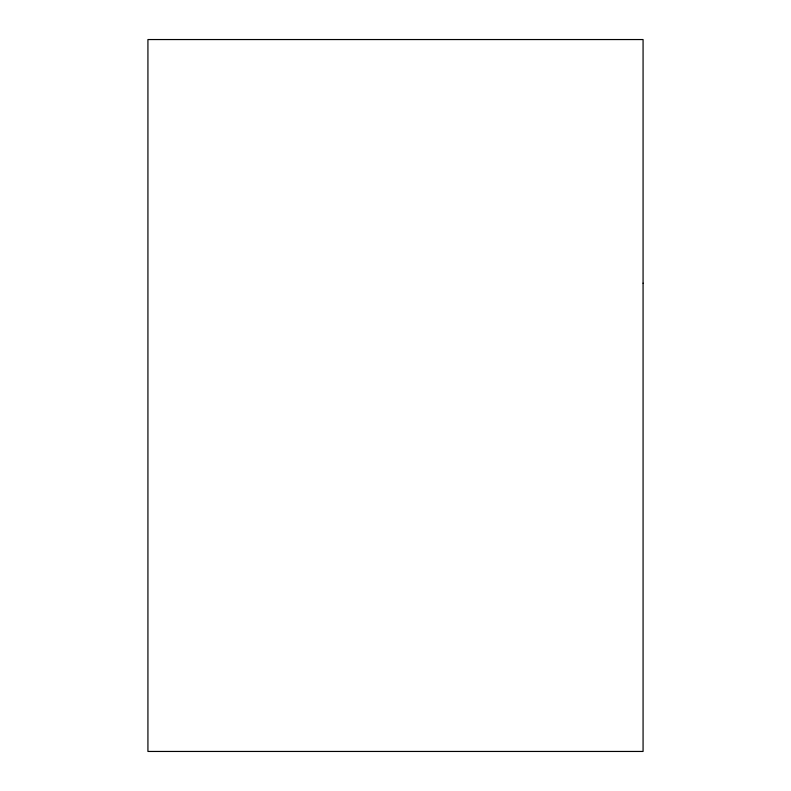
<?xml version="1.0" encoding="UTF-8"?>
<svg xmlns="http://www.w3.org/2000/svg" width="791" height="791" viewBox="0 0 791 791"><rect width="100%" height="100%" fill="white"/><g stroke="black" fill="none" stroke-linecap="round" stroke-linejoin="round"><path stroke-width="1.19" d="M643.073 283.178L643.073 751.45L147.927 751.45L147.927 39.55L643.073 39.55L643.073 283.178"/></g></svg>
